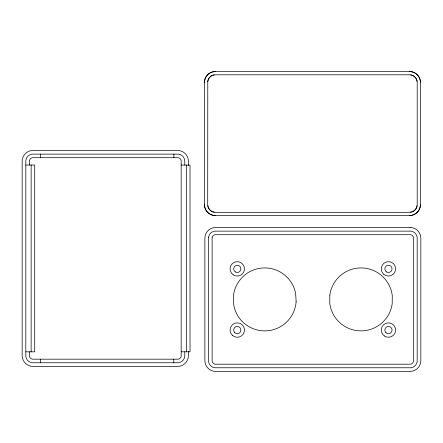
<?xml version="1.0" encoding="UTF-8"?>
<svg xmlns="http://www.w3.org/2000/svg" width="443" height="443" viewBox="0 0 443 443"><rect width="100%" height="100%" fill="white"/><g stroke="black" fill="none" stroke-linecap="round" stroke-linejoin="round"><path stroke-width="0.66" d="M204.467 82.359C204.345 76.584 209.495 71.439 215.265 71.561L409.642 71.561C415.412 71.439 420.562 76.584 420.44 82.359L420.44 204.672C420.562 210.48 415.379 215.663 409.57 215.542L215.337 215.542C209.528 215.663 204.345 210.48 204.467 204.672L204.467 82.359A10.798 10.798 0 0 1 215.265 71.561M207.778 81.374L207.706 204.566C207.573 208.719 211.289 212.435 215.442 212.302L409.465 212.302C413.618 212.435 417.334 208.719 417.201 204.566L417.201 82.464C417.334 78.345 413.651 74.668 409.537 74.801L215.37 74.801C211.654 74.701 208.204 77.675 207.778 81.374A7.553 7.553 0 0 1 214.279 74.873M29.349 165.04L29.393 160.848A3.655 3.655 0 0 1 32.544 157.697L178.08 157.697A3.583 3.583 0 0 1 181.17 160.787L181.17 356.094A3.583 3.583 0 0 1 178.08 359.179L32.544 359.179A3.655 3.655 0 0 1 29.393 356.034L29.349 351.836M25.749 165.04L34.726 165.04L34.726 351.836L25.749 351.836M181.215 165.089L190.019 165.089L190.019 351.792L181.215 351.792M188.413 165.405L188.413 161.252A10.798 10.798 0 0 0 177.615 150.454L33.02 150.454A10.87 10.87 0 0 0 22.15 161.324L22.15 355.557A10.87 10.87 0 0 0 33.02 366.427L177.615 366.427A10.798 10.798 0 0 0 188.413 355.629L188.413 351.476M186.42 165.089L186.42 351.792M184.814 165.089L184.742 160.316A7.193 7.193 0 0 0 178.551 154.125L32.073 154.125A7.265 7.265 0 0 0 25.821 160.377L25.821 356.504A7.265 7.265 0 0 0 32.073 362.756L178.551 362.756A7.193 7.193 0 0 0 184.742 356.565L184.814 351.792M173.9 154.053L173.9 157.653M173.778 359.229L173.778 362.828M40.335 154.053L40.335 157.697M40.335 359.229L40.335 362.828M31.126 165.04L31.126 351.836M215.337 215.542A10.87 10.87 0 0 1 204.467 204.672M420.44 204.672A10.87 10.87 0 0 1 409.57 215.542M409.642 71.561A10.798 10.798 0 0 1 420.44 82.359M214.34 212.23A7.625 7.625 0 0 1 207.778 205.668M417.129 205.668A7.625 7.625 0 0 1 410.561 212.23M410.628 74.873A7.553 7.553 0 0 1 417.129 81.374M329.825 294.977L329.742 303.195A31.497 31.497 0 0 0 392.188 303.854L392.276 295.631A31.497 31.497 0 0 0 329.825 294.977M208.548 237.321L208.548 361.516A7.265 7.265 0 0 0 214.8 367.773L410.927 367.773A7.265 7.265 0 0 0 417.179 361.516L417.179 237.321A7.193 7.193 0 0 0 410.988 231.13L214.739 231.13A7.193 7.193 0 0 0 208.548 237.321M212.125 237.791L212.125 361.045A3.655 3.655 0 0 0 215.27 364.196L410.456 364.196A3.655 3.655 0 0 0 413.607 361.045L413.607 237.791A3.583 3.583 0 0 0 410.517 234.707L215.209 234.707A3.583 3.583 0 0 0 212.125 237.791M410.052 227.458L215.675 227.458A10.798 10.798 0 0 0 204.876 238.256L204.876 360.569A10.87 10.87 0 0 0 215.747 371.439L409.98 371.439A10.87 10.87 0 0 0 420.85 360.569L420.85 238.256A10.798 10.798 0 0 0 410.052 227.458M296.134 301.7L295.653 293.493A31.497 31.497 0 0 0 233.306 297.126L233.788 305.338A31.497 31.497 0 0 0 296.134 301.7M234.729 332.61A3.599 3.599 0 0 0 240.748 330.993A3.599 3.599 0 0 0 236.34 326.585A3.599 3.599 0 0 0 234.729 332.61M235.471 271.974A3.599 3.599 0 0 0 240.87 268.857A3.599 3.599 0 0 0 235.471 265.739A3.599 3.599 0 0 0 235.471 271.974M232.387 335.345A7.199 7.199 0 0 0 244.292 331.652A7.199 7.199 0 0 0 235.139 323.185A7.199 7.199 0 0 0 232.387 335.345M384.253 335.91A7.199 7.199 0 0 0 395.616 330.783A7.199 7.199 0 0 0 385.493 323.501A7.199 7.199 0 0 0 384.253 335.91M233.323 274.876A7.199 7.199 0 0 0 244.458 269.266A7.199 7.199 0 0 0 234.037 262.428A7.199 7.199 0 0 0 233.323 274.876M385.908 332.61A3.599 3.599 0 0 0 391.933 330.993A3.599 3.599 0 0 0 387.52 326.585A3.599 3.599 0 0 0 385.908 332.61M383.588 274.162A7.199 7.199 0 0 0 395.483 270.418A7.199 7.199 0 0 0 386.296 261.99A7.199 7.199 0 0 0 383.588 274.162M386.656 271.974A3.599 3.599 0 0 0 392.055 268.857A3.599 3.599 0 0 0 386.656 265.739A3.599 3.599 0 0 0 386.656 271.974"/></g></svg>
